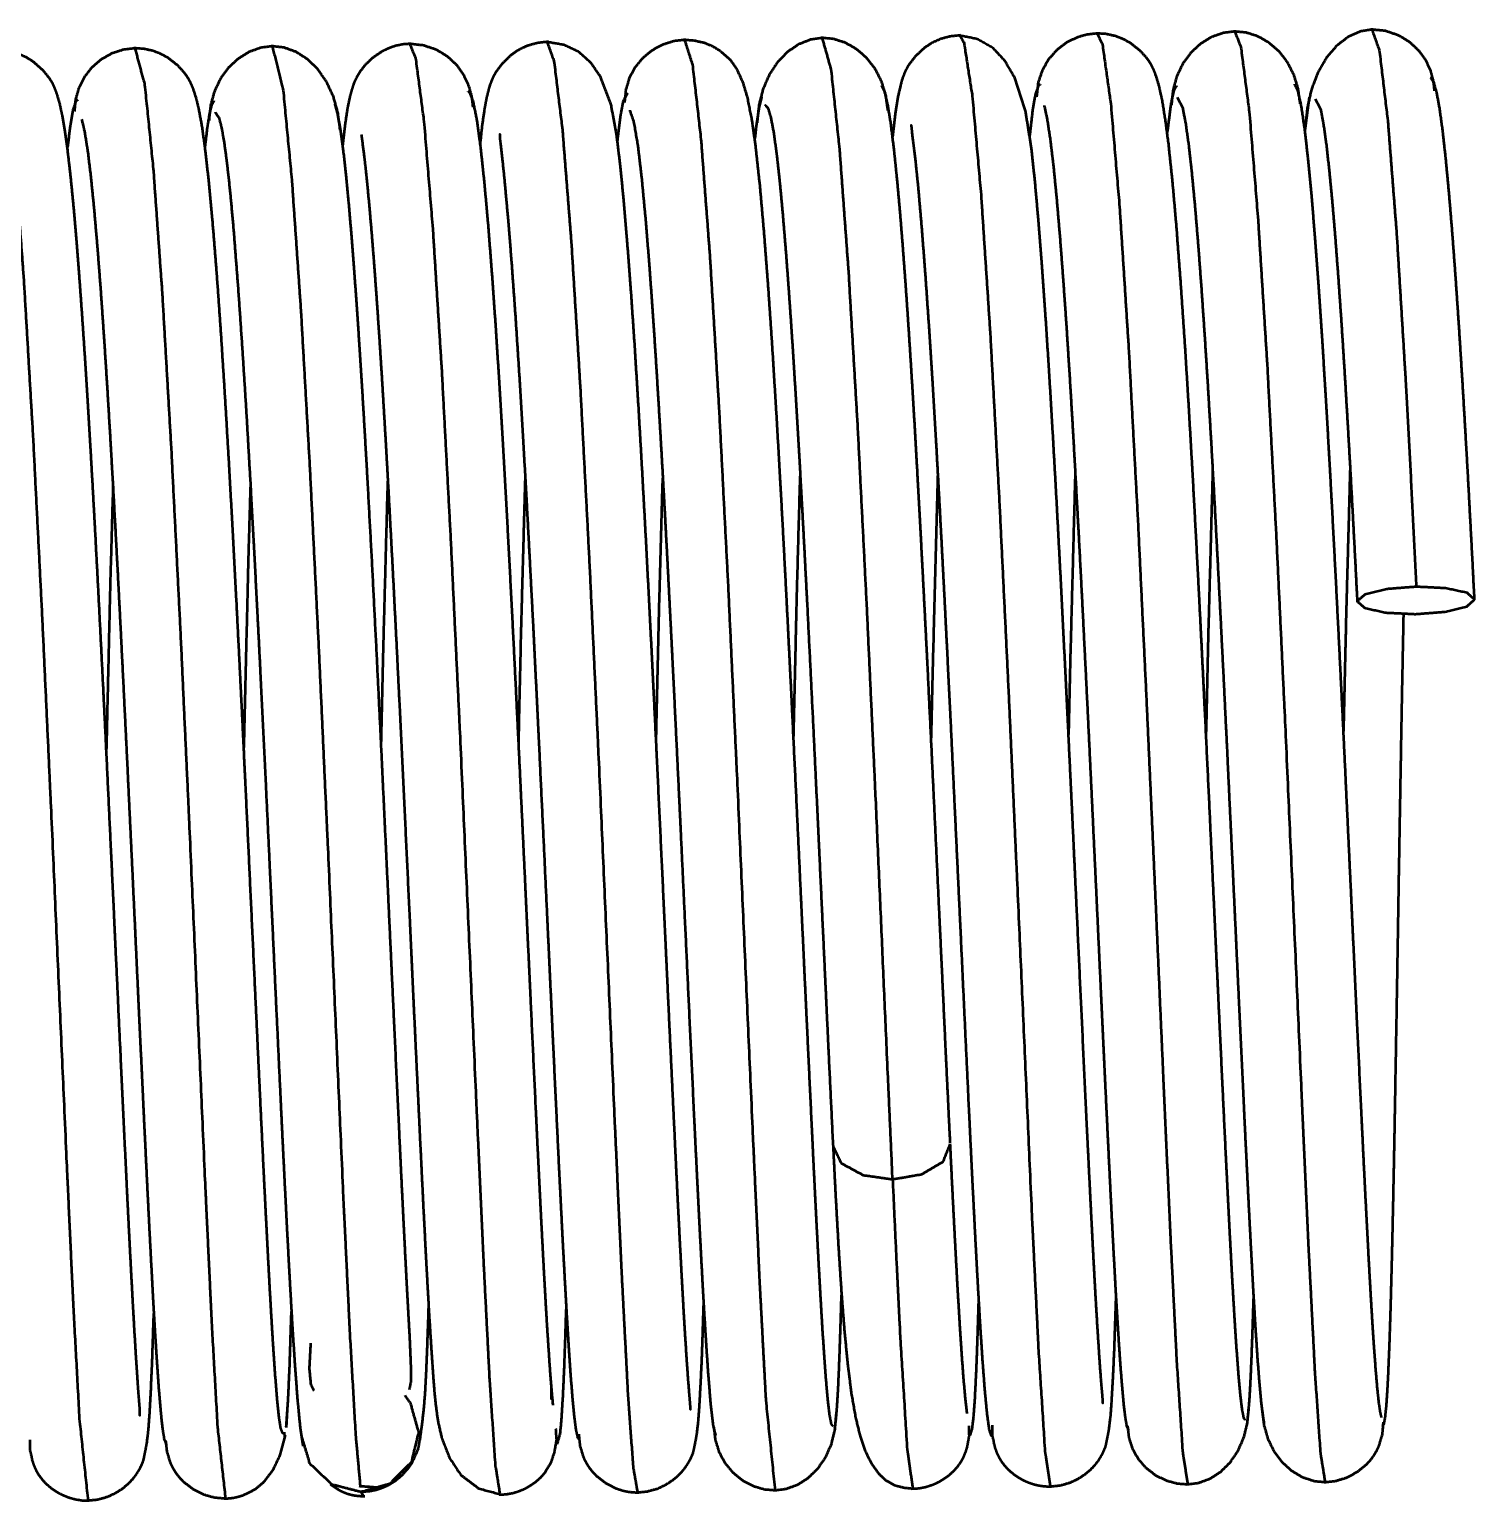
# Paper-space layout 'Layout1' of a CAD drawing. Header units: millimetres. Extents: x 0 to 420, y 0 to 297.
# Drawn here: x 221.99 to 229.35, y 42.2 to 49.69 of the extents above; entities that cross this region are included whole.
import ezdxf

# ---------------------------------------------------------------- set-up
doc = ezdxf.new("R2010")
doc.units = ezdxf.units.MM
doc.layers.add('170', color=7, linetype='Continuous', true_color=0xffffff)

psp = doc.layouts.get("Layout1")

# ---------------------------------------------------------------- linework, layer by layer
at = {"layer": '170', "color": 155, "linetype": 'Continuous', "lineweight": 50}
for p, q in [((228.5052, 49.3459), (228.4824, 49.178)), ((224.6469, 42.7149), (224.6473, 42.7734)), ((223.2989, 42.573), (223.3033, 42.6625)), ((223.286, 42.5489), (223.2872, 42.5236)), ((223.3757, 42.5236), (223.3772, 42.5131)), ((223.3826, 42.4875), (223.3859, 42.4834)), ((223.691, 42.2235), (223.678, 42.2453))]:
    psp.add_line(p, q, dxfattribs=at)
for points, knots in [([(228.1317, 49.6825), (228.0684, 49.6749), (228.0088, 49.6541), (227.9531, 49.6203), (227.903, 49.5743), (227.862, 49.5185), (227.8311, 49.4542), (227.812, 49.3849), (227.8037, 49.3088)], [0, 0, 0.116147, 0.231072, 0.349736, 0.473649, 0.599596, 0.729551, 0.86053, 1, 1]), ([(228.46, 49.3138), (228.4493, 49.3909), (228.4281, 49.4607), (228.3951, 49.5249), (228.3524, 49.58), (228.3008, 49.625), (228.2441, 49.6574), (228.1838, 49.6766), (228.1202, 49.6824)], [0, 0, 0.140604, 0.272408, 0.402746, 0.528696, 0.65232, 0.770399, 0.884676, 1, 1]), ([(228.1257, 49.6825), (228.1575, 49.6023), (228.2002, 49.2727), (228.2452, 48.7189), (228.2915, 47.9803), (228.3378, 47.1013), (228.383, 46.1451), (228.4659, 44.2714), (228.502, 43.4784), (228.5337, 42.8574), (228.5623, 42.4411), (228.5861, 42.2942)], [0, 0, 0.011647, 0.056508, 0.1315, 0.231375, 0.350184, 0.479394, 0.732537, 0.839668, 0.923599, 0.979914, 1, 1]), ([(228.8311, 49.6926), (228.7653, 49.6823), (228.7032, 49.6544), (228.6451, 49.6094), (228.5926, 49.5479), (228.5494, 49.4734), (228.5163, 49.3864), (228.4952, 49.2917), (228.4849, 49.1867)], [0, 0, 0.099385, 0.200872, 0.310385, 0.430832, 0.5593, 0.698093, 0.84267, 1, 1]), ([(229.1439, 49.3801), (229.1378, 49.4325), (229.1242, 49.4821), (229.0994, 49.5352), (229.0653, 49.5832), (229.0167, 49.6284), (228.9606, 49.6623), (228.8932, 49.685), (228.8196, 49.6924)], [0, 0, 0.105701, 0.208826, 0.326352, 0.444393, 0.577517, 0.709008, 0.851633, 1, 1]), ([(228.8245, 49.6924), (228.8624, 49.5863), (228.9054, 49.2278), (228.9507, 48.6489), (228.997, 47.8912), (229.0237, 47.3891), (229.0502, 46.8541)], [0, 0, 0.039509, 0.16612, 0.369711, 0.635888, 0.812195, 1, 1]), ([(223.232, 49.6073), (223.1686, 49.5995), (223.1089, 49.5785), (223.0531, 49.5444), (223.0029, 49.498), (222.9618, 49.4417), (222.9308, 49.3768), (222.9116, 49.3067), (222.9032, 49.2296)], [0, 0, 0.115574, 0.230071, 0.348353, 0.472136, 0.598101, 0.728366, 0.859827, 1, 1]), ([(223.572, 49.1791), (223.5598, 49.2694), (223.5371, 49.3507), (223.5027, 49.4252), (223.4585, 49.4888), (223.4055, 49.5407), (223.3473, 49.578), (223.2856, 49.6003), (223.2207, 49.6071)], [0, 0, 0.149609, 0.288159, 0.422877, 0.549922, 0.67169, 0.785141, 0.892813, 1, 1]), ([(223.2259, 49.6072), (223.2811, 49.3813), (223.3251, 48.9256), (223.371, 48.2641), (223.4174, 47.4439), (223.4632, 46.5159), (223.5074, 45.5454), (223.5867, 43.7505), (223.6205, 43.0453), (223.6498, 42.5361), (223.6739, 42.2691)], [0, 0, 0.031606, 0.093849, 0.183988, 0.295657, 0.421967, 0.554026, 0.798258, 0.894229, 0.963555, 1, 1]), ([(223.9324, 49.6196), (223.8901, 49.6163), (223.8497, 49.6078), (223.8151, 49.5955), (223.7826, 49.5794), (223.7345, 49.5463), (223.6954, 49.508), (223.6728, 49.478), (223.6566, 49.4514), (223.6448, 49.4277), (223.6381, 49.4095), (223.6299, 49.3839), (223.6222, 49.3565), (223.6084, 49.2921), (223.5975, 49.2193), (223.5841, 49.1022)], [0, 0, 0.060943, 0.120055, 0.17277, 0.224865, 0.308504, 0.38708, 0.440916, 0.485646, 0.523583, 0.551433, 0.59005, 0.630799, 0.725299, 0.830989, 1, 1]), ([(224.2486, 49.2964), (224.2422, 49.3514), (224.2272, 49.4045), (224.2021, 49.4587), (224.1671, 49.5088), (224.1188, 49.5544), (224.0616, 49.5891), (223.9947, 49.6113), (223.9203, 49.6193)], [0, 0, 0.108527, 0.216805, 0.333785, 0.453804, 0.583923, 0.71515, 0.853349, 1, 1]), ([(224.3865, 42.2311), (224.3624, 42.3839), (224.3335, 42.81), (224.3016, 43.4369), (224.2654, 44.2342), (224.1823, 46.1112), (224.137, 47.0661), (224.0907, 47.9418), (224.0445, 48.6754), (223.9995, 49.2228), (223.9569, 49.5452), (223.9266, 49.6195)], [0, 0, 0.02088, 0.078512, 0.163235, 0.270961, 0.524545, 0.65357, 0.771939, 0.87114, 0.945279, 0.989171, 1, 1]), ([(224.6318, 49.6296), (224.5753, 49.6234), (224.5228, 49.6086), (224.4814, 49.5891), (224.4435, 49.5637), (224.3968, 49.5187), (224.364, 49.4752), (224.3509, 49.4519), (224.3429, 49.4333), (224.3342, 49.4099), (224.3274, 49.3883), (224.3159, 49.3418), (224.3061, 49.289), (224.2942, 49.2058), (224.2836, 49.1089), (224.2833, 49.1066)], [0, 0, 0.081026, 0.15868, 0.223861, 0.288843, 0.381198, 0.458741, 0.496878, 0.525639, 0.561284, 0.593425, 0.66166, 0.738163, 0.857985, 0.996701, 1, 1]), ([(225.355, 42.6651), (225.355, 42.6651), (225.3555, 42.671), (225.3545, 42.6851), (225.3519, 42.716), (225.3483, 42.7589), (225.3428, 42.8303), (225.3365, 42.9193), (225.3282, 43.0471), (225.3193, 43.197), (225.3104, 43.3575), (225.3011, 43.5344), (225.2924, 43.705), (225.2834, 43.8869), (225.2521, 44.5451), (225.2354, 44.9026), (225.2273, 45.0771), (225.2097, 45.4521), (225.1844, 45.9881), (225.1681, 46.3242), (225.1494, 46.6979), (225.1306, 47.0628), (225.1107, 47.4291), (225.0907, 47.7756), (225.0716, 48.0831), (225.0522, 48.3663), (225.0335, 48.6119), (225.0152, 48.8281), (224.9979, 49.004), (224.9783, 49.1626), (224.9502, 49.3136), (224.8948, 49.4555), (224.8481, 49.5227), (224.7881, 49.5772), (224.7115, 49.6134), (224.6207, 49.6294)], [0, 0, 0.000008, 0.000828, 0.002799, 0.007134, 0.013157, 0.023161, 0.035634, 0.053531, 0.074523, 0.096981, 0.121743, 0.145624, 0.171068, 0.263163, 0.313186, 0.337607, 0.390071, 0.465062, 0.512092, 0.564387, 0.615448, 0.666721, 0.715232, 0.758296, 0.797972, 0.832394, 0.862715, 0.887423, 0.909745, 0.931221, 0.952505, 0.963953, 0.975282, 0.987112, 1, 1]), ([(225.0871, 42.2419), (225.0642, 42.3737), (225.0369, 42.759), (225.0055, 43.3621), (224.9699, 44.1415), (224.8876, 46.0047), (224.8425, 46.9647), (224.7962, 47.8532), (224.7499, 48.6064), (224.7047, 49.179), (224.6618, 49.5302), (224.626, 49.6295)], [0, 0, 0.018053, 0.070192, 0.151721, 0.257034, 0.50878, 0.638504, 0.758596, 0.860459, 0.93799, 0.985746, 1, 1]), ([(225.3321, 49.6396), (225.2707, 49.6329), (225.2132, 49.6149), (225.1593, 49.5858), (225.1112, 49.5461), (225.0721, 49.4982), (225.043, 49.4436), (225.0255, 49.3848), (225.0191, 49.321)], [0, 0, 0.124865, 0.246609, 0.370412, 0.4964, 0.621473, 0.746593, 0.870492, 1, 1]), ([(226.0801, 42.5792), (226.0728, 42.591), (226.0643, 42.6351), (226.0552, 42.7113), (226.0463, 42.8105), (226.0368, 42.937), (226.0275, 43.0777), (226.0179, 43.24), (226.0086, 43.4069), (225.9989, 43.5893), (225.9899, 43.7679), (225.9805, 43.9574), (225.9465, 44.6719), (225.9184, 45.2745), (225.8971, 45.7292), (225.8736, 46.2193), (225.8594, 46.5069), (225.8451, 46.791), (225.8284, 47.1111), (225.8115, 47.4207), (225.7922, 47.7543), (225.7729, 48.0658), (225.7512, 48.3843), (225.7296, 48.6676), (225.7091, 48.8996), (225.6873, 49.0993), (225.6683, 49.2334), (225.6451, 49.3486), (225.6233, 49.4214), (225.5918, 49.4899), (225.5603, 49.5354), (225.5056, 49.5832), (225.4701, 49.6049), (225.4274, 49.6231), (225.3773, 49.6345), (225.3201, 49.6394)], [0, 0, 0.001909, 0.008088, 0.018658, 0.032372, 0.049828, 0.069242, 0.091623, 0.114637, 0.139777, 0.164396, 0.19052, 0.289002, 0.372052, 0.434711, 0.502265, 0.541906, 0.581061, 0.625194, 0.667872, 0.713879, 0.756848, 0.800796, 0.839905, 0.871969, 0.899631, 0.918269, 0.93445, 0.944909, 0.955296, 0.962912, 0.972903, 0.978632, 0.985027, 0.992102, 1, 1]), ([(225.787, 42.2528), (225.7403, 42.7112), (225.7094, 43.29), (225.6743, 44.0507), (225.5927, 45.8982), (225.5479, 46.8623), (225.5017, 47.7626), (225.4554, 48.5347), (225.41, 49.1319), (225.3667, 49.5115), (225.3261, 49.6396)], [0, 0, 0.062201, 0.140465, 0.243271, 0.49296, 0.623269, 0.744978, 0.849417, 0.930273, 0.981858, 1, 1]), ([(226.0316, 49.6498), (225.967, 49.6409), (225.9061, 49.6169), (225.8492, 49.5782), (225.7978, 49.5254), (225.7557, 49.4613), (225.7236, 49.387), (225.7035, 49.3064), (225.6941, 49.2174)], [0, 0, 0.108073, 0.216515, 0.330596, 0.45271, 0.579745, 0.713997, 0.851654, 1, 1]), ([(226.3607, 49.2801), (226.3499, 49.3573), (226.3286, 49.4272), (226.2956, 49.4916), (226.2528, 49.5468), (226.2012, 49.592), (226.1444, 49.6245), (226.084, 49.6438), (226.0204, 49.6496)], [0, 0, 0.140641, 0.27245, 0.402875, 0.528843, 0.652529, 0.770562, 0.884793, 1, 1]), ([(226.3842, 43.8368), (226.3627, 44.3183), (226.2979, 45.7916), (226.2533, 46.7589), (226.2072, 47.6702), (226.1608, 48.4605), (226.1152, 49.0816), (226.0716, 49.4893), (226.0267, 49.6497)], [0, 0, 0.082691, 0.335707, 0.501846, 0.658393, 0.794226, 0.901074, 0.971412, 1, 1]), ([(226.732, 49.6626), (226.6774, 49.6569), (226.6267, 49.6432), (226.5859, 49.6248), (226.5486, 49.6007), (226.5006, 49.5563), (226.4668, 49.5128), (226.4523, 49.4877), (226.4434, 49.4673), (226.435, 49.4445), (226.4283, 49.4234), (226.4114, 49.3516), (226.3979, 49.2661), (226.3841, 49.1475)], [0, 0, 0.079056, 0.154659, 0.219146, 0.282949, 0.377129, 0.456499, 0.498274, 0.530201, 0.56524, 0.597229, 0.703287, 0.827943, 1, 1]), ([(227.4545, 42.6968), (227.4545, 42.6971), (227.4539, 42.7046), (227.4542, 42.7163), (227.4523, 42.7444), (227.4485, 42.7849), (227.4433, 42.8502), (227.4377, 42.9303), (227.4302, 43.0443), (227.422, 43.1778), (227.4138, 43.3211), (227.4053, 43.4796), (227.3973, 43.6341), (227.389, 43.7993), (227.3746, 44.0932), (227.3478, 44.6602), (227.3227, 45.2004), (227.2936, 45.8202), (227.2775, 46.1544), (227.2592, 46.5287), (227.2406, 46.8965), (227.2209, 47.2692), (227.201, 47.6252), (227.1821, 47.9439), (227.1629, 48.2402), (227.1444, 48.4986), (227.1263, 48.7286), (227.1095, 48.9198), (227.0905, 49.0943), (227.0611, 49.2776), (227.0067, 49.446), (226.9578, 49.5304), (226.8961, 49.5976), (226.8152, 49.6437), (226.7202, 49.6624)], [0, 0, 0.000043, 0.001096, 0.002728, 0.006663, 0.012351, 0.021513, 0.032755, 0.048722, 0.06743, 0.087504, 0.109706, 0.131349, 0.154477, 0.195641, 0.275029, 0.350667, 0.437443, 0.484239, 0.536651, 0.588162, 0.640356, 0.69023, 0.734885, 0.776409, 0.812641, 0.844918, 0.871756, 0.896315, 0.922272, 0.947022, 0.960668, 0.973426, 0.986454, 1, 1]), ([(226.726, 49.6625), (226.7479, 49.6233), (226.7899, 49.352), (226.8345, 48.8499), (226.8805, 48.1526), (226.9269, 47.3011), (226.9725, 46.3574), (227.0162, 45.3888), (227.0939, 43.6341), (227.1267, 42.9672), (227.1598, 42.4515), (227.1868, 42.2721)], [0, 0, 0.006067, 0.043099, 0.111117, 0.205403, 0.320453, 0.447919, 0.578744, 0.815716, 0.9058, 0.975511, 1, 1]), ([(227.4313, 49.6725), (227.3754, 49.6665), (227.3235, 49.6521), (227.2696, 49.6255), (227.2219, 49.5893), (227.1788, 49.5408), (227.1465, 49.4856), (227.1249, 49.4205), (227.1172, 49.3495)], [0, 0, 0.112706, 0.220784, 0.341148, 0.461071, 0.591107, 0.719268, 0.856869, 1, 1]), ([(228.1798, 42.6107), (228.1733, 42.6202), (228.1647, 42.6621), (228.1556, 42.7367), (228.1467, 42.8343), (228.1372, 42.9589), (228.128, 43.0973), (228.1183, 43.2576), (228.1091, 43.4229), (228.0994, 43.6043), (228.0904, 43.7821), (228.081, 43.9709), (228.0645, 44.314), (228.0472, 44.6813), (228.0195, 45.2754), (227.9984, 45.7264), (227.9745, 46.2249), (227.9602, 46.5164), (227.9457, 46.8044), (227.9288, 47.1281), (227.9118, 47.4414), (227.8924, 47.7784), (227.8729, 48.0931), (227.8512, 48.4117), (227.8296, 48.6945), (227.81, 48.9172), (227.7899, 49.1082), (227.7734, 49.2345), (227.7554, 49.3419), (227.7406, 49.4078), (227.7226, 49.4655), (227.7149, 49.4844), (227.7054, 49.5045), (227.695, 49.5233), (227.679, 49.5462), (227.6438, 49.5846), (227.5954, 49.623), (227.559, 49.6433), (227.5197, 49.6585), (227.4714, 49.6691), (227.4199, 49.6723)], [0, 0, 0.001582, 0.007471, 0.017807, 0.031294, 0.048486, 0.067574, 0.089668, 0.112462, 0.137459, 0.161953, 0.18797, 0.235232, 0.28583, 0.367665, 0.429799, 0.498473, 0.538637, 0.578312, 0.622922, 0.666101, 0.71255, 0.755943, 0.799877, 0.838904, 0.869675, 0.896096, 0.913631, 0.928615, 0.937907, 0.946226, 0.949026, 0.952089, 0.955045, 0.958891, 0.966063, 0.974566, 0.980299, 0.9861, 0.992903, 1, 1]), ([(227.4255, 49.6725), (227.4527, 49.6146), (227.495, 49.314), (227.5399, 48.7858), (227.586, 48.0675), (227.6323, 47.2018), (227.6778, 46.2514), (227.7212, 45.2839), (227.7614, 44.3653), (227.7979, 43.555), (227.8303, 42.9107), (227.8612, 42.4441), (227.8867, 42.2831)], [0, 0, 0.008626, 0.049588, 0.121126, 0.218252, 0.335237, 0.463636, 0.594324, 0.718396, 0.827846, 0.914896, 0.978009, 1, 1]), ([(222.5521, 42.6332), (222.552, 42.6339), (222.5521, 42.6412), (222.5522, 42.6526), (222.5507, 42.6778), (222.5478, 42.7131), (222.5435, 42.7692), (222.5388, 42.8381), (222.5323, 42.9378), (222.5251, 43.0551), (222.5163, 43.2099), (222.5069, 43.3841), (222.4974, 43.5667), (222.4876, 43.7637), (222.4689, 44.1532), (222.4511, 44.532), (222.4295, 44.9949), (222.4204, 45.1902), (222.4035, 45.5523), (222.3808, 46.0287), (222.3657, 46.3394), (222.3454, 46.7431), (222.3248, 47.1354), (222.3125, 47.3591), (222.3002, 47.5755), (222.2865, 47.8044), (222.2728, 48.0216), (222.258, 48.242), (222.2432, 48.4466), (222.2296, 48.6203), (222.2159, 48.779), (222.2002, 48.9393), (222.1842, 49.0787), (222.171, 49.1736), (222.1571, 49.2554), (222.1458, 49.3077), (222.1331, 49.3537), (222.1256, 49.3754), (222.1164, 49.3986), (222.1078, 49.4171), (222.0938, 49.4403), (222.0598, 49.4828), (222.0116, 49.5265), (221.973, 49.5508), (221.9309, 49.569), (221.8779, 49.5822), (221.821, 49.5866)], [0, 0, 0.000111, 0.001119, 0.00272, 0.006241, 0.011199, 0.019062, 0.028714, 0.042683, 0.0591, 0.080777, 0.105152, 0.130709, 0.15828, 0.212786, 0.265784, 0.330553, 0.357878, 0.40854, 0.475194, 0.518675, 0.575176, 0.630074, 0.661397, 0.691684, 0.723728, 0.754147, 0.78503, 0.813693, 0.838042, 0.860317, 0.882821, 0.902429, 0.915817, 0.92742, 0.934894, 0.941564, 0.94478, 0.948269, 0.951124, 0.954901, 0.962515, 0.97161, 0.97799, 0.984401, 0.992032, 1, 1]), ([(221.8264, 49.5867), (221.871, 49.4347), (221.9145, 49.034), (221.9601, 48.4188), (222.0064, 47.633), (222.0525, 46.7244), (222.0972, 45.7579), (222.1782, 43.9233), (222.2129, 43.1772), (222.2434, 42.6169), (222.2875, 42.2005)], [0, 0, 0.021395, 0.075817, 0.159108, 0.265402, 0.388235, 0.518887, 0.766847, 0.867697, 0.943454, 1, 1]), ([(222.5323, 49.597), (222.4672, 49.5891), (222.4073, 49.5696), (222.3526, 49.5384), (222.305, 49.4968), (222.2674, 49.4479), (222.2401, 49.3934), (222.2237, 49.3361), (222.2179, 49.275)], [0, 0, 0.131654, 0.25796, 0.384323, 0.511165, 0.634897, 0.757263, 0.876843, 1, 1]), ([(223.2795, 42.5445), (223.2782, 42.5447), (223.2696, 42.5675), (223.2605, 42.6264), (223.2515, 42.7127), (223.2419, 42.8296), (223.2325, 42.9637), (223.2227, 43.1219), (223.2133, 43.2859), (223.2036, 43.467), (223.1944, 43.6441), (223.1849, 43.8333), (223.1684, 44.1736), (223.1378, 44.8255), (223.1133, 45.3513), (223.0893, 45.8601), (223.0761, 46.1351), (223.0604, 46.4542), (223.0445, 46.769), (223.0261, 47.1196), (223.0075, 47.4565), (222.9864, 47.8145), (222.9652, 48.1451), (222.9433, 48.4554), (222.9212, 48.7288), (222.9027, 48.9243), (222.8838, 49.0907), (222.8688, 49.1979), (222.852, 49.2888), (222.8385, 49.3437), (222.8233, 49.3909), (222.8175, 49.4056), (222.8093, 49.4231), (222.7981, 49.4436), (222.7814, 49.4682), (222.7443, 49.5091), (222.695, 49.5479), (222.6584, 49.5681), (222.6191, 49.5832), (222.5712, 49.5936), (222.5205, 49.5968)], [0, 0, 0.000183, 0.003533, 0.011742, 0.023696, 0.03986, 0.058386, 0.080225, 0.102856, 0.12784, 0.152279, 0.17837, 0.225316, 0.315234, 0.387762, 0.45794, 0.495873, 0.53989, 0.583322, 0.631688, 0.678181, 0.727593, 0.773225, 0.816091, 0.853889, 0.880944, 0.904016, 0.91892, 0.931661, 0.939446, 0.946288, 0.948466, 0.951127, 0.954337, 0.958434, 0.966045, 0.97469, 0.980451, 0.986252, 0.992998, 1, 1]), ([(222.5263, 49.5969), (222.576, 49.4098), (222.6198, 48.9813), (222.6655, 48.3427), (222.7119, 47.5393), (222.7579, 46.6205), (222.8023, 45.6515), (222.8825, 43.8358), (222.9167, 43.1098), (222.9466, 42.5749), (222.9875, 42.2113)], [0, 0, 0.026151, 0.084309, 0.170775, 0.279447, 0.403669, 0.534661, 0.780094, 0.878245, 0.950591, 1, 1]), ([(224.6556, 42.6864), (224.6418, 42.849), (224.6269, 43.0693), (224.6184, 43.2129), (224.6095, 43.3723), (224.5998, 43.5554), (224.5897, 43.753), (224.5788, 43.9744), (224.5675, 44.2089), (224.5428, 44.7344), (224.5154, 45.3208), (224.4854, 45.9544), (224.4693, 46.2861), (224.453, 46.6146), (224.4358, 46.9496), (224.4184, 47.2747), (224.4003, 47.5974), (224.3821, 47.9017), (224.3633, 48.194), (224.3445, 48.4596), (224.3253, 48.7045), (224.3063, 48.9156), (224.287, 49.0956), (224.2681, 49.2332), (224.2491, 49.3273), (224.2308, 49.3722), (224.2224, 49.3763)], [0, 0, 0.024308, 0.057198, 0.078625, 0.102401, 0.129716, 0.159187, 0.192213, 0.227177, 0.305554, 0.393001, 0.487489, 0.536951, 0.585946, 0.635911, 0.684408, 0.732553, 0.777964, 0.821597, 0.86126, 0.897852, 0.929431, 0.956403, 0.977088, 0.991385, 0.998604, 1, 1]), ([(226.678, 44.0204), (226.6732, 44.1167), (226.6585, 44.4221), (226.6249, 45.1447), (226.5841, 46.0076), (226.5617, 46.4689), (226.5493, 46.7158), (226.5368, 46.9587), (226.5235, 47.2083), (226.5102, 47.4507), (226.4962, 47.6952), (226.4821, 47.9281), (226.4674, 48.1586), (226.4527, 48.3736), (226.4374, 48.5807), (226.4223, 48.7681), (226.4066, 48.9409), (226.3912, 49.0888), (226.3754, 49.2143), (226.36, 49.3092), (226.3443, 49.3745), (226.3291, 49.4057)], [0, 0, 0.017852, 0.07445, 0.208376, 0.368301, 0.453799, 0.499567, 0.544598, 0.590882, 0.635819, 0.681152, 0.724355, 0.76712, 0.807017, 0.845463, 0.880267, 0.912388, 0.939919, 0.963324, 0.981132, 0.993569, 1, 1]), ([(227.1363, 49.4118), (227.1259, 49.4047), (227.1111, 49.3627), (227.097, 49.2839), (227.0814, 49.1475)], [0, 0, 0.045854, 0.208246, 0.49973, 1, 1]), ([(227.8299, 49.4059), (227.8156, 49.3801), (227.802, 49.3211), (227.7824, 49.1685)], [0, 0, 0.12072, 0.369305, 1, 1]), ([(228.874, 42.6229), (228.8673, 42.6525), (228.8603, 42.7018), (228.8527, 42.773), (228.8448, 42.8649), (228.8363, 42.9803), (228.8273, 43.1168), (228.8176, 43.2784), (228.8075, 43.46), (228.7967, 43.6659), (228.7855, 43.8891), (228.7735, 44.1345), (228.7479, 44.6738), (228.7201, 45.2713), (228.69, 45.9102), (228.6744, 46.2364), (228.658, 46.5687), (228.6415, 46.8956), (228.6244, 47.2213), (228.6072, 47.5348), (228.5895, 47.8387), (228.5719, 48.1229), (228.5538, 48.3902), (228.536, 48.6313), (228.518, 48.8488), (228.5003, 49.0346), (228.4825, 49.1889), (228.4652, 49.3047), (228.448, 49.3804), (228.4314, 49.4137)], [0, 0, 0.004457, 0.011768, 0.022287, 0.035825, 0.052814, 0.072896, 0.096666, 0.123378, 0.153642, 0.186458, 0.222534, 0.301807, 0.38962, 0.483531, 0.531487, 0.580324, 0.628392, 0.676271, 0.722371, 0.767071, 0.808872, 0.848212, 0.883707, 0.915749, 0.943148, 0.965962, 0.983151, 0.994547, 1, 1]), ([(229.3473, 46.7905), (229.3312, 47.1029), (229.315, 47.4033), (229.2986, 47.6923), (229.2822, 47.9665), (229.2657, 48.2234), (229.2494, 48.4601), (229.2331, 48.6762), (229.2169, 48.869), (229.201, 49.0371), (229.1853, 49.1784), (229.1698, 49.2909), (229.1547, 49.3732), (229.14, 49.4241), (229.1257, 49.4439), (229.1226, 49.4442)], [0, 0, 0.117104, 0.229729, 0.338047, 0.440887, 0.537227, 0.626061, 0.707165, 0.77961, 0.84281, 0.89601, 0.938528, 0.969828, 0.989659, 0.998819, 1, 1]), ([(222.2365, 49.3345), (222.2247, 49.3251), (222.21, 49.2803), (222.196, 49.1989), (222.1839, 49.095)], [0, 0, 0.06039, 0.249342, 0.580753, 1, 1]), ([(222.9289, 49.3293), (222.9169, 49.3077), (222.9053, 49.262), (222.8946, 49.1961), (222.8843, 49.1083), (222.8832, 49.0967)], [0, 0, 0.103568, 0.301105, 0.580762, 0.951171, 1, 1]), ([(223.9248, 42.7662), (223.9323, 42.8028), (223.9326, 42.8383), (223.9325, 42.8799), (223.9273, 43.0141), (223.9174, 43.1898), (223.9107, 43.313), (223.9038, 43.4468), (223.895, 43.6216), (223.8857, 43.8094), (223.8744, 44.0452), (223.8484, 44.5996), (223.8163, 45.2905), (223.7781, 46.1018), (223.7571, 46.5294), (223.7336, 46.9898), (223.7097, 47.4291), (223.6969, 47.6526), (223.6841, 47.8661), (223.6707, 48.078), (223.6573, 48.277), (223.6435, 48.4697), (223.6298, 48.6461), (223.6156, 48.8109), (223.6017, 48.9554), (223.5875, 49.082), (223.5735, 49.1837), (223.5593, 49.2619), (223.5456, 49.3122)], [0, 0, 0.005692, 0.011093, 0.017446, 0.037904, 0.064727, 0.083541, 0.103964, 0.130636, 0.159298, 0.195267, 0.279866, 0.38528, 0.50907, 0.574323, 0.644585, 0.711647, 0.745765, 0.778369, 0.81072, 0.841118, 0.870567, 0.897538, 0.922753, 0.944869, 0.964292, 0.979938, 0.992046, 1, 1]), ([(225.035, 49.3688), (225.0122, 49.3281), (224.9981, 49.2554), (224.9847, 49.1465), (224.9827, 49.127)], [0, 0, 0.186544, 0.482791, 0.921595, 1, 1]), ([(225.7168, 49.3482), (225.7032, 49.2925), (225.69, 49.2035), (225.6828, 49.1375)], [0, 0, 0.268326, 0.689225, 1, 1]), ([(225.7347, 49.3079), (225.7488, 49.2938), (225.7636, 49.2462), (225.7789, 49.1646), (225.7939, 49.0547), (225.8092, 48.9154), (225.8241, 48.7568), (225.8392, 48.5749), (225.8538, 48.3816), (225.8685, 48.1702), (225.8825, 47.9541), (225.8965, 47.7239), (225.9099, 47.4945), (225.9231, 47.2553), (225.9356, 47.0217), (225.9481, 46.7821), (225.9704, 46.3349), (225.9924, 45.8804), (226.011, 45.487), (226.0439, 44.7806), (226.0583, 44.4736), (226.0808, 44.0022)], [0, 0, 0.003748, 0.013116, 0.028703, 0.049535, 0.075841, 0.105769, 0.140036, 0.176438, 0.216249, 0.25692, 0.300217, 0.343369, 0.388362, 0.432295, 0.477356, 0.561448, 0.646901, 0.720864, 0.853659, 0.91137, 1, 1]), ([(227.1557, 49.306), (227.171, 49.2351), (227.1867, 49.1317), (227.2028, 48.9964), (227.2191, 48.8308), (227.2356, 48.6387), (227.2522, 48.4207), (227.269, 48.1807), (227.2858, 47.9185), (227.3025, 47.6386), (227.3192, 47.3422), (227.3358, 47.0343), (227.3522, 46.7165), (227.3683, 46.394), (227.3842, 46.0674), (227.4149, 45.4197), (227.4439, 44.7969), (227.4711, 44.2192), (227.4839, 43.9536), (227.4963, 43.705), (227.508, 43.4778), (227.5193, 43.2721), (227.5299, 43.0918), (227.54, 42.9365), (227.5496, 42.808), (227.5586, 42.7057), (227.5671, 42.6303), (227.5752, 42.5817), (227.585, 42.5595)], [0, 0, 0.010729, 0.026179, 0.046326, 0.070933, 0.09944, 0.131755, 0.16733, 0.206161, 0.247622, 0.291505, 0.337092, 0.384136, 0.431881, 0.480221, 0.576084, 0.66826, 0.753765, 0.79308, 0.829868, 0.863508, 0.893964, 0.920671, 0.943676, 0.962727, 0.977907, 0.989124, 0.996406, 1, 1]), ([(227.8338, 49.3478), (227.8602, 49.2947), (227.8755, 49.2167), (227.8912, 49.1055), (227.9071, 48.9636), (227.9233, 48.7927), (227.9397, 48.5959), (227.9562, 48.3741), (227.9728, 48.1311), (227.9895, 47.867), (228.0061, 47.586), (228.0226, 47.2893), (228.039, 46.9818), (228.0552, 46.6652), (228.0712, 46.3443), (228.0869, 46.02), (228.1172, 45.3784), (228.1459, 44.7633), (228.1727, 44.1945), (228.1853, 43.9334), (228.1975, 43.6895), (228.2091, 43.4666), (228.2202, 43.2651), (228.2306, 43.0887), (228.2406, 42.937), (228.25, 42.812), (228.2589, 42.7132), (228.2673, 42.641), (228.2752, 42.5948)], [0, 0, 0.008757, 0.020486, 0.037063, 0.058138, 0.083489, 0.112636, 0.145474, 0.181426, 0.220491, 0.262048, 0.305907, 0.351362, 0.398169, 0.445591, 0.493519, 0.588346, 0.679243, 0.76331, 0.80189, 0.837947, 0.870885, 0.900678, 0.926769, 0.949205, 0.96771, 0.982364, 0.993087, 1, 1]), ([(228.5366, 49.3394), (228.5629, 49.2865), (228.5771, 49.2135), (228.5917, 49.1104), (228.6067, 48.978), (228.622, 48.8187), (228.6375, 48.6337), (228.6533, 48.4251), (228.6693, 48.1946), (228.6854, 47.9436), (228.7015, 47.6737), (228.7177, 47.3885), (228.7338, 47.0901), (228.7499, 46.779)], [0, 0, 0.022947, 0.051812, 0.09227, 0.144004, 0.206183, 0.278302, 0.359533, 0.449266, 0.546974, 0.652001, 0.762955, 0.879021, 1, 1]), ([(222.2547, 49.2362), (222.27, 49.1716), (222.2856, 49.0735), (222.3016, 48.9423), (222.3178, 48.78), (222.3343, 48.5901), (222.351, 48.3743), (222.3677, 48.1362), (222.3845, 47.8765), (222.4012, 47.5997), (222.418, 47.3061), (222.4345, 47.0003), (222.4509, 46.6839), (222.467, 46.3619), (222.483, 46.0356), (222.5138, 45.3864), (222.5429, 44.7608), (222.5702, 44.1809), (222.5831, 43.9139), (222.5954, 43.6639), (222.6072, 43.4345), (222.6185, 43.2257), (222.6293, 43.0411), (222.6395, 42.881), (222.6491, 42.7484), (222.6582, 42.6427), (222.6668, 42.5646), (222.6749, 42.5137), (222.6855, 42.4878)], [0, 0, 0.009806, 0.024496, 0.044022, 0.06814, 0.096304, 0.1283, 0.163565, 0.202029, 0.24301, 0.286475, 0.331733, 0.37856, 0.426219, 0.474504, 0.570553, 0.663115, 0.748917, 0.788421, 0.825409, 0.859365, 0.890274, 0.917603, 0.941314, 0.960963, 0.976641, 0.988243, 0.995868, 1, 1]), ([(222.9342, 49.2719), (222.9547, 49.2411), (222.9669, 49.1932), (222.9795, 49.123), (222.9916, 49.0354), (223.004, 48.9283), (223.016, 48.8091), (223.0281, 48.674), (223.0507, 48.3866), (223.0737, 48.0543), (223.0942, 47.7274), (223.1147, 47.374), (223.1324, 47.0481), (223.15, 46.7094), (223.1649, 46.4137), (223.1915, 45.8659), (223.2124, 45.4238), (223.2294, 45.0586), (223.2458, 44.7074), (223.2664, 44.2686), (223.2785, 44.0183), (223.2899, 43.7859), (223.3011, 43.5678), (223.314, 43.3262), (223.3265, 43.1095), (223.3404, 42.8913), (223.3537, 42.7146), (223.368, 42.567), (223.3815, 42.4778)], [0, 0, 0.005441, 0.012692, 0.023147, 0.036118, 0.051936, 0.069512, 0.089415, 0.131702, 0.180579, 0.228621, 0.280562, 0.328438, 0.378185, 0.421619, 0.502089, 0.567007, 0.620639, 0.672217, 0.736671, 0.773434, 0.807558, 0.839607, 0.87509, 0.906946, 0.939012, 0.965016, 0.986763, 1, 1]), ([(225.0455, 49.2815), (225.0657, 49.2228), (225.0868, 49.0993), (225.1067, 48.9307), (225.1272, 48.713), (225.1459, 48.4807), (225.1648, 48.2163), (225.1816, 47.9592), (225.1985, 47.6813), (225.2132, 47.4264), (225.2278, 47.1599), (225.24, 46.928), (225.2522, 46.6908), (225.2621, 46.4952), (225.2794, 46.1422), (225.2953, 45.8105), (225.3036, 45.6351), (225.324, 45.2), (225.3476, 44.6944), (225.3736, 44.1424), (225.3877, 43.8513), (225.4013, 43.5821), (225.4158, 43.3092), (225.4295, 43.0724), (225.4437, 42.8572), (225.4569, 42.6952), (225.4703, 42.5807), (225.4826, 42.5331)], [0, 0, 0.009181, 0.027684, 0.052771, 0.085093, 0.119522, 0.158693, 0.196768, 0.237908, 0.27564, 0.315068, 0.349394, 0.384486, 0.413428, 0.465655, 0.514721, 0.540678, 0.605036, 0.679826, 0.761497, 0.804558, 0.844382, 0.88477, 0.919817, 0.951695, 0.975703, 0.992748, 1, 1]), ([(223.679, 49.1575), (223.6914, 49.0617), (223.6979, 49.0066), (223.7049, 48.9416), (223.7137, 48.8529), (223.723, 48.7519), (223.734, 48.6212), (223.7454, 48.4761), (223.758, 48.3018), (223.7709, 48.1125), (223.7832, 47.9217), (223.7954, 47.7196), (223.8068, 47.5244), (223.8182, 47.3215), (223.8379, 46.9534), (223.8575, 46.5707), (223.8729, 46.2588), (223.9002, 45.6903), (223.9254, 45.1544), (223.953, 44.5609), (223.9826, 43.9401), (223.9972, 43.6445), (224.0104, 43.3908), (224.0232, 43.1619), (224.0348, 42.9782), (224.0458, 42.8203), (224.0509, 42.755), (224.0573, 42.6899), (224.0688, 42.6065), (224.0882, 42.5205), (224.1284, 42.4172), (224.1857, 42.331), (224.2774, 42.2619), (224.393, 42.231)], [0, 0, 0.013607, 0.021426, 0.030632, 0.043189, 0.057468, 0.075936, 0.096431, 0.121045, 0.147771, 0.174692, 0.203204, 0.230736, 0.259359, 0.311277, 0.365236, 0.409223, 0.489368, 0.564919, 0.648599, 0.736118, 0.777799, 0.813577, 0.845868, 0.871788, 0.894073, 0.903306, 0.912509, 0.924365, 0.936793, 0.952402, 0.96698, 0.983142, 1, 1]), ([(224.3851, 49.1588), (224.3846, 49.1585), (224.3837, 49.1422), (224.3882, 49.1045), (224.3976, 49.0233), (224.4089, 48.9121), (224.4256, 48.7299), (224.4435, 48.5085), (224.4635, 48.2318), (224.4838, 47.9196), (224.5022, 47.6125), (224.5207, 47.2843), (224.537, 46.9783), (224.5533, 46.6622), (224.5673, 46.3808), (224.5812, 46.096), (224.6044, 45.6096), (224.6257, 45.1548), (224.6538, 44.5537), (224.6711, 44.1868), (224.6876, 43.8449), (224.697, 43.6577), (224.706, 43.4818), (224.7157, 43.3027), (224.7249, 43.1396), (224.7346, 42.982), (224.7438, 42.8463), (224.7533, 42.725), (224.7623, 42.6308), (224.7715, 42.5598), (224.7801, 42.5212), (224.786, 42.5137)], [0, 0, 0.000086, 0.002541, 0.008233, 0.020502, 0.037293, 0.064754, 0.098111, 0.139765, 0.186728, 0.232921, 0.282271, 0.328275, 0.375788, 0.418098, 0.460902, 0.534013, 0.602366, 0.692702, 0.747861, 0.799242, 0.827378, 0.853829, 0.880756, 0.905277, 0.928985, 0.949402, 0.967672, 0.981878, 0.992625, 0.998571, 1, 1]), ([(226.4787, 49.2048), (226.4788, 49.2045), (226.4802, 49.1919), (226.4825, 49.1671), (226.5, 49.0236), (226.5146, 48.8813), (226.5299, 48.7065), (226.5492, 48.4591), (226.5692, 48.1729), (226.5873, 47.8884), (226.6055, 47.5805), (226.6206, 47.309), (226.6357, 47.0265), (226.6477, 46.7956), (226.6596, 46.5604), (226.6772, 46.2046), (226.6992, 45.7455), (226.7317, 45.053), (226.7512, 44.634), (226.7725, 44.1835), (226.7839, 43.9466), (226.795, 43.7232), (226.8069, 43.4934), (226.8182, 43.2847), (226.8301, 43.0826), (226.8414, 42.9104), (226.853, 42.7581), (226.8639, 42.6439), (226.875, 42.564), (226.8853, 42.5316), (226.8874, 42.531)], [0, 0, 0.00004, 0.00194, 0.005655, 0.027275, 0.048653, 0.074879, 0.11198, 0.154852, 0.197464, 0.243578, 0.284219, 0.32651, 0.361072, 0.396272, 0.449517, 0.518235, 0.621853, 0.684558, 0.751977, 0.787421, 0.820861, 0.855248, 0.886497, 0.916765, 0.942553, 0.965386, 0.982537, 0.994592, 0.999679, 1, 1]), ([(226.6139, 47.4291), (226.587, 46.3984), (226.5801, 46.0841)], [0, 0, 0.76632, 1, 1]), ([(227.3138, 47.4406), (227.2891, 46.506), (227.2801, 46.1017)], [0, 0, 0.698104, 1, 1]), ([(228.0137, 47.45), (227.9912, 46.613), (227.9799, 46.1088)], [0, 0, 0.624115, 1, 1]), ([(228.7136, 47.4627), (228.6934, 46.7194), (228.6798, 46.1181)], [0, 0, 0.552862, 1, 1]), ([(222.4145, 47.3653), (222.4002, 46.861), (222.3808, 46.0233)], [0, 0, 0.375839, 1, 1]), ([(223.1145, 47.3802), (223.1026, 46.9644), (223.0807, 46.036)], [0, 0, 0.309374, 1, 1]), ([(223.7805, 46.0433), (223.7913, 46.5258), (223.8145, 47.3921)], [0, 0, 0.357671, 1, 1]), ([(224.4804, 46.0539), (224.4934, 46.6324), (224.5143, 47.4006)], [0, 0, 0.429513, 1, 1]), ([(225.1803, 46.0644), (225.1957, 46.7382), (225.2141, 47.4071)], [0, 0, 0.501823, 1, 1]), ([(225.8802, 46.076), (225.8979, 46.8433), (225.9139, 47.4178)], [0, 0, 0.571811, 1, 1]), ([(229.0502, 46.8541), (228.9007, 46.8423), (228.7897, 46.8155), (228.7499, 46.7802), (228.788, 46.7461), (228.8978, 46.7226), (229.0469, 46.7153)], [0, 0, 0.238108, 0.419301, 0.503701, 0.584898, 0.763066, 1, 1]), ([(229.0469, 46.7153), (229.1965, 46.7271), (229.3076, 46.7539), (229.3474, 46.7892), (229.3092, 46.8233), (229.1994, 46.8468), (229.0502, 46.8541)], [0, 0, 0.238111, 0.419322, 0.503695, 0.584876, 0.763062, 1, 1]), ([(228.8802, 42.5789), (228.8868, 42.5906), (228.8928, 42.6242), (228.8985, 42.6801), (228.904, 42.7608), (228.9093, 42.8641), (228.9145, 42.9923), (228.9195, 43.1416), (228.9243, 43.3156), (228.9291, 43.5093), (228.9338, 43.7267), (228.9385, 43.9622), (228.9432, 44.2202), (228.9529, 44.7868), (228.9631, 45.4094), (228.9744, 46.0669), (228.9805, 46.3995), (228.9869, 46.724)], [0, 0, 0.003226, 0.011464, 0.025013, 0.044516, 0.069431, 0.100359, 0.136378, 0.178325, 0.22503, 0.277432, 0.334204, 0.396417, 0.532992, 0.683094, 0.841579, 0.921779, 1, 1]), ([(226.0807, 44.0052), (226.1221, 43.9189), (226.2342, 43.8582), (226.3842, 43.8368)], [0, 0, 0.255476, 0.595706, 1, 1]), ([(226.0813, 44.0052), (226.087, 43.885), (226.0929, 43.7696), (226.1078, 43.5012), (226.1235, 43.2591), (226.1388, 43.0629), (226.1562, 42.8852), (226.174, 42.7464), (226.1956, 42.6228), (226.2184, 42.5293), (226.2471, 42.4471), (226.2769, 42.3883), (226.3139, 42.3373), (226.3496, 42.3035), (226.3966, 42.2782), (226.4407, 42.2669), (226.4927, 42.2612)], [0, 0, 0.063308, 0.124149, 0.265547, 0.39317, 0.496703, 0.590651, 0.664301, 0.73029, 0.78093, 0.826737, 0.861434, 0.894539, 0.920406, 0.948522, 0.972458, 1, 1]), ([(226.3842, 43.8368), (226.3843, 43.8368), (226.533, 43.8627), (226.6416, 43.9267), (226.678, 44.0163)], [0, 0, 0.000111, 0.403957, 0.741271, 1, 1]), ([(226.7636, 42.6445), (226.7548, 42.7233), (226.7454, 42.83), (226.7355, 42.9643), (226.7251, 43.126), (226.7141, 43.314), (226.7026, 43.5259), (226.6906, 43.7597), (226.678, 44.0154)], [0, 0, 0.057767, 0.135707, 0.233728, 0.351695, 0.488782, 0.64323, 0.81365, 1, 1]), ([(226.3842, 43.8368), (226.4044, 43.4019), (226.4231, 43.0266), (226.4583, 42.4602), (226.4869, 42.2611)], [0, 0, 0.275634, 0.513463, 0.872676, 1, 1]), ([(226.0906, 42.5692), (226.0963, 42.613), (226.1017, 42.6777), (226.107, 42.7664), (226.1121, 42.8765), (226.117, 43.0107), (226.1218, 43.1649), (226.1241, 43.2468)], [0, 0, 0.064973, 0.160783, 0.291724, 0.454102, 0.652005, 0.87932, 1, 1]), ([(223.2969, 42.5743), (223.3063, 42.7049), (223.3149, 42.8955), (223.3234, 43.164)], [0, 0, 0.221807, 0.544981, 1, 1]), ([(223.6907, 42.2465), (223.7225, 42.249), (223.7532, 42.2549), (223.781, 42.2635), (223.8075, 42.2747), (223.8519, 42.3008), (223.8891, 42.3318), (223.9169, 42.3633), (223.9379, 42.3939), (223.9694, 42.4625), (223.9792, 42.5172), (223.9882, 42.5844), (223.9971, 42.6569), (224.0049, 42.7535), (224.0103, 42.8585), (224.0157, 42.9896), (224.0207, 43.1331), (224.0221, 43.1799)], [0, 0, 0.02911, 0.057617, 0.084172, 0.110447, 0.15737, 0.201579, 0.23995, 0.273874, 0.342716, 0.393508, 0.455369, 0.522048, 0.610503, 0.706448, 0.826197, 0.957244, 1, 1]), ([(224.6774, 42.4881), (224.6922, 42.5419), (224.6996, 42.6215), (224.7065, 42.7355), (224.7125, 42.8675), (224.7181, 43.0249), (224.7226, 43.1739)], [0, 0, 0.081081, 0.197144, 0.362967, 0.554884, 0.783484, 1, 1]), ([(225.0814, 42.2419), (225.1366, 42.2475), (225.1882, 42.2619), (225.2286, 42.2809), (225.2656, 42.305), (225.2918, 42.3271), (225.3149, 42.3513), (225.3299, 42.3705), (225.3421, 42.3889), (225.349, 42.4008), (225.3545, 42.4113), (225.3681, 42.4421), (225.3728, 42.4603), (225.3796, 42.4931), (225.3869, 42.5328), (225.3945, 42.5951), (225.4, 42.6664), (225.4065, 42.7761), (225.4126, 42.9051), (225.4174, 43.0361), (225.4219, 43.1811), (225.4224, 43.1984)], [0, 0, 0.049077, 0.096456, 0.135926, 0.175003, 0.20532, 0.234834, 0.256404, 0.275942, 0.288134, 0.298583, 0.328388, 0.344999, 0.374609, 0.410299, 0.465818, 0.529069, 0.626253, 0.7404, 0.856355, 0.984687, 1, 1]), ([(226.7797, 42.5371), (226.7818, 42.5381), (226.7898, 42.5653), (226.7973, 42.6289), (226.8038, 42.7202), (226.81, 42.8409), (226.8153, 42.9762), (226.8204, 43.1337), (226.8226, 43.2087)], [0, 0, 0.003511, 0.04541, 0.140372, 0.275924, 0.454877, 0.655475, 0.888831, 1, 1]), ([(227.1813, 42.272), (227.2365, 42.2776), (227.2881, 42.2921), (227.3284, 42.3111), (227.3655, 42.3353), (227.3916, 42.3574), (227.4147, 42.3816), (227.4296, 42.4007), (227.4419, 42.4192), (227.4487, 42.4311), (227.4542, 42.4416), (227.4681, 42.473), (227.4724, 42.4906), (227.4792, 42.524), (227.4867, 42.5652), (227.4946, 42.6307), (227.5, 42.7056), (227.5067, 42.8216), (227.513, 42.9582), (227.522, 43.2272)], [0, 0, 0.049097, 0.096579, 0.136065, 0.175241, 0.205551, 0.235172, 0.256662, 0.276326, 0.288448, 0.298931, 0.329338, 0.345418, 0.375614, 0.412677, 0.471134, 0.537636, 0.640567, 0.7616, 1, 1]), ([(228.1912, 42.6047), (228.1968, 42.6522), (228.2021, 42.7201), (228.2073, 42.8115), (228.2123, 42.9236), (228.2172, 43.059), (228.222, 43.2138), (228.2224, 43.2283)], [0, 0, 0.076524, 0.185574, 0.332148, 0.51177, 0.728714, 0.976672, 1, 1]), ([(222.2819, 42.2005), (222.3371, 42.2061), (222.3887, 42.2206), (222.4291, 42.2395), (222.4661, 42.2637), (222.4922, 42.2858), (222.5153, 42.31), (222.5302, 42.3291), (222.5425, 42.3475), (222.5493, 42.3593), (222.5548, 42.3697), (222.5689, 42.4013), (222.5731, 42.4185), (222.5798, 42.4518), (222.5875, 42.4933), (222.5956, 42.5598), (222.6012, 42.6368), (222.608, 42.7581), (222.6144, 42.9022), (222.6227, 43.1539)], [0, 0, 0.049183, 0.096748, 0.1363, 0.175525, 0.205859, 0.235494, 0.256964, 0.276629, 0.288704, 0.299159, 0.329835, 0.345508, 0.375633, 0.413054, 0.472541, 0.540954, 0.648681, 0.776612, 1, 1]), ([(223.4207, 43.0014), (223.4138, 42.8733), (223.4218, 42.792), (223.4371, 42.7609)], [0, 0, 0.524621, 0.858286, 1, 1]), ([(223.678, 42.2453), (223.678, 42.2453), (223.678, 42.2453), (223.8267, 42.2884), (223.9354, 42.398), (223.9719, 42.5475), (223.9306, 42.6957), (223.902, 42.7349)], [0, 0, 0.000031, 0.000062, 0.232734, 0.464621, 0.695794, 0.927079, 1, 1]), ([(225.7813, 42.2528), (225.843, 42.2605), (225.9011, 42.2819), (225.9552, 42.3165), (226.0038, 42.3638), (226.0433, 42.4211), (226.0729, 42.4875), (226.0907, 42.5592), (226.0977, 42.6381)], [0, 0, 0.112755, 0.224847, 0.341361, 0.464355, 0.590618, 0.722336, 0.856314, 1, 1]), ([(227.881, 42.2831), (227.9428, 42.2908), (228.0009, 42.3124), (228.0552, 42.3476), (228.1039, 42.3959), (228.1435, 42.4546), (228.1731, 42.5226), (228.191, 42.5963), (228.1982, 42.6775)], [0, 0, 0.111227, 0.222021, 0.337557, 0.460075, 0.586511, 0.719015, 0.854429, 1, 1]), ([(228.266, 42.659), (228.2752, 42.5832), (228.2949, 42.5144), (228.3262, 42.451), (228.3673, 42.3964), (228.4171, 42.3518), (228.4721, 42.3195), (228.5305, 42.3003), (228.5923, 42.2943)], [0, 0, 0.141194, 0.273398, 0.404081, 0.530234, 0.653819, 0.771645, 0.885326, 1, 1]), ([(224.3816, 42.2309), (224.4176, 42.233), (224.4535, 42.2398), (224.4702, 42.2446), (224.4867, 42.2503), (224.5025, 42.2568), (224.5178, 42.2641), (224.5466, 42.2809), (224.5719, 42.2996), (224.5955, 42.3212), (224.6145, 42.3431), (224.6463, 42.3965), (224.663, 42.4469), (224.674, 42.5094), (224.6702, 42.5661)], [0, 0, 0.071621, 0.144308, 0.17894, 0.213718, 0.24769, 0.281233, 0.347696, 0.41021, 0.473842, 0.531533, 0.655135, 0.760656, 0.886979, 1, 1]), ([(225.4731, 42.5755), (225.4813, 42.5089), (225.5002, 42.4482), (225.5306, 42.3921), (225.5708, 42.3435), (225.6198, 42.3037), (225.674, 42.2751), (225.7317, 42.2581), (225.7928, 42.253)], [0, 0, 0.133214, 0.259599, 0.386399, 0.511694, 0.63694, 0.758889, 0.878221, 1, 1]), ([(226.4811, 42.2611), (226.5171, 42.2632), (226.553, 42.27), (226.5857, 42.2803), (226.6174, 42.2943), (226.6459, 42.3109), (226.6718, 42.3298), (226.6951, 42.3509), (226.7148, 42.373), (226.7321, 42.3973), (226.7455, 42.4214), (226.7566, 42.4478), (226.7645, 42.4732), (226.7751, 42.5299), (226.7736, 42.5806)], [0, 0, 0.073926, 0.148559, 0.218729, 0.289606, 0.357172, 0.422735, 0.487048, 0.547578, 0.608734, 0.665233, 0.723689, 0.778131, 0.896153, 1, 1]), ([(226.8915, 42.5843), (226.8911, 42.5327), (226.9034, 42.4756), (226.9119, 42.4504), (226.9237, 42.4243), (226.9377, 42.4007), (226.9558, 42.3769), (226.9759, 42.3555), (226.9999, 42.3351), (227.0262, 42.3171), (227.0553, 42.3014), (227.0873, 42.2884), (227.1204, 42.279), (227.1564, 42.2733), (227.1925, 42.2722)], [0, 0, 0.10536, 0.224674, 0.27899, 0.337415, 0.393413, 0.454481, 0.514383, 0.578663, 0.643637, 0.711195, 0.781771, 0.851865, 0.926296, 1, 1]), ([(227.5799, 42.5819), (227.587, 42.5208), (227.6051, 42.4646), (227.6345, 42.4128), (227.6739, 42.3674), (227.7219, 42.3305), (227.7754, 42.3038), (227.8321, 42.2881), (227.8925, 42.2832)], [0, 0, 0.12802, 0.251169, 0.375354, 0.500447, 0.626624, 0.75124, 0.873842, 1, 1]), ([(228.5809, 42.2941), (228.6411, 42.3007), (228.6972, 42.318), (228.7498, 42.3463), (228.7966, 42.3843), (228.8168, 42.4063), (228.8347, 42.4303), (228.8499, 42.456), (228.8623, 42.4831), (228.8787, 42.5398), (228.8838, 42.6005)], [0, 0, 0.126338, 0.249044, 0.37395, 0.499852, 0.562314, 0.624757, 0.6871, 0.749346, 0.872819, 1, 1]), ([(221.9916, 42.5101), (221.9914, 42.4596), (222.0037, 42.4033), (222.0123, 42.3783), (222.0241, 42.3524), (222.0381, 42.3289), (222.0562, 42.3052), (222.0765, 42.2839), (222.1004, 42.2635), (222.1268, 42.2455), (222.1559, 42.2299), (222.188, 42.2168), (222.221, 42.2075), (222.257, 42.2017), (222.2931, 42.2006)], [0, 0, 0.10366, 0.221791, 0.275979, 0.334323, 0.390537, 0.451658, 0.511998, 0.576442, 0.641938, 0.709697, 0.780701, 0.851076, 0.925947, 1, 1]), ([(222.6825, 42.5071), (222.6893, 42.447), (222.7072, 42.391), (222.7204, 42.3645), (222.7362, 42.3394), (222.7547, 42.3161), (222.7755, 42.2948), (222.8232, 42.2584), (222.8766, 42.2317), (222.933, 42.2162), (222.9932, 42.2114)], [0, 0, 0.126878, 0.250238, 0.312406, 0.374685, 0.437068, 0.499567, 0.625443, 0.750529, 0.873367, 1, 1]), ([(222.9816, 42.2112), (222.9939, 42.2115), (223.0054, 42.2121), (223.0182, 42.2134), (223.0301, 42.2152), (223.0574, 42.2213), (223.0811, 42.229), (223.1392, 42.2583), (223.1831, 42.2952), (223.2315, 42.3589), (223.2662, 42.4326), (223.2931, 42.5331)], [0, 0, 0.025047, 0.048691, 0.074926, 0.099438, 0.156587, 0.207462, 0.340435, 0.457633, 0.621106, 0.787493, 1, 1]), ([(223.3751, 42.5238), (223.4158, 42.3902), (223.528, 42.284), (223.678, 42.2453)], [0, 0, 0.311056, 0.655023, 1, 1]), ([(224.7861, 42.5383), (224.7923, 42.4781), (224.8097, 42.4219), (224.8226, 42.3954), (224.8383, 42.3702), (224.8565, 42.3469), (224.8771, 42.3255), (224.9241, 42.2892), (224.9771, 42.2624), (225.0052, 42.2529), (225.0341, 42.2462), (225.0632, 42.2427), (225.0928, 42.242)], [0, 0, 0.127408, 0.251268, 0.313499, 0.37588, 0.43829, 0.500696, 0.625866, 0.751047, 0.81359, 0.875868, 0.93768, 1, 1]), ([(223.5215, 42.2842), (223.5613, 42.2566), (223.5758, 42.2489), (223.5921, 42.2416), (223.6077, 42.2358), (223.6251, 42.2308), (223.6422, 42.2272), (223.6601, 42.2247), (223.6782, 42.2235), (223.6967, 42.2237)], [0, 0, 0.255667, 0.342104, 0.436265, 0.524021, 0.619735, 0.711661, 0.807199, 0.902661, 1, 1])]:
    psp.add_open_spline(points, degree=1, knots=knots, dxfattribs=at)
psp.add_open_spline([(223.6675, 42.275), (223.7507, 42.2691)], degree=1, dxfattribs=at)

doc.saveas('drawing.dxf')
